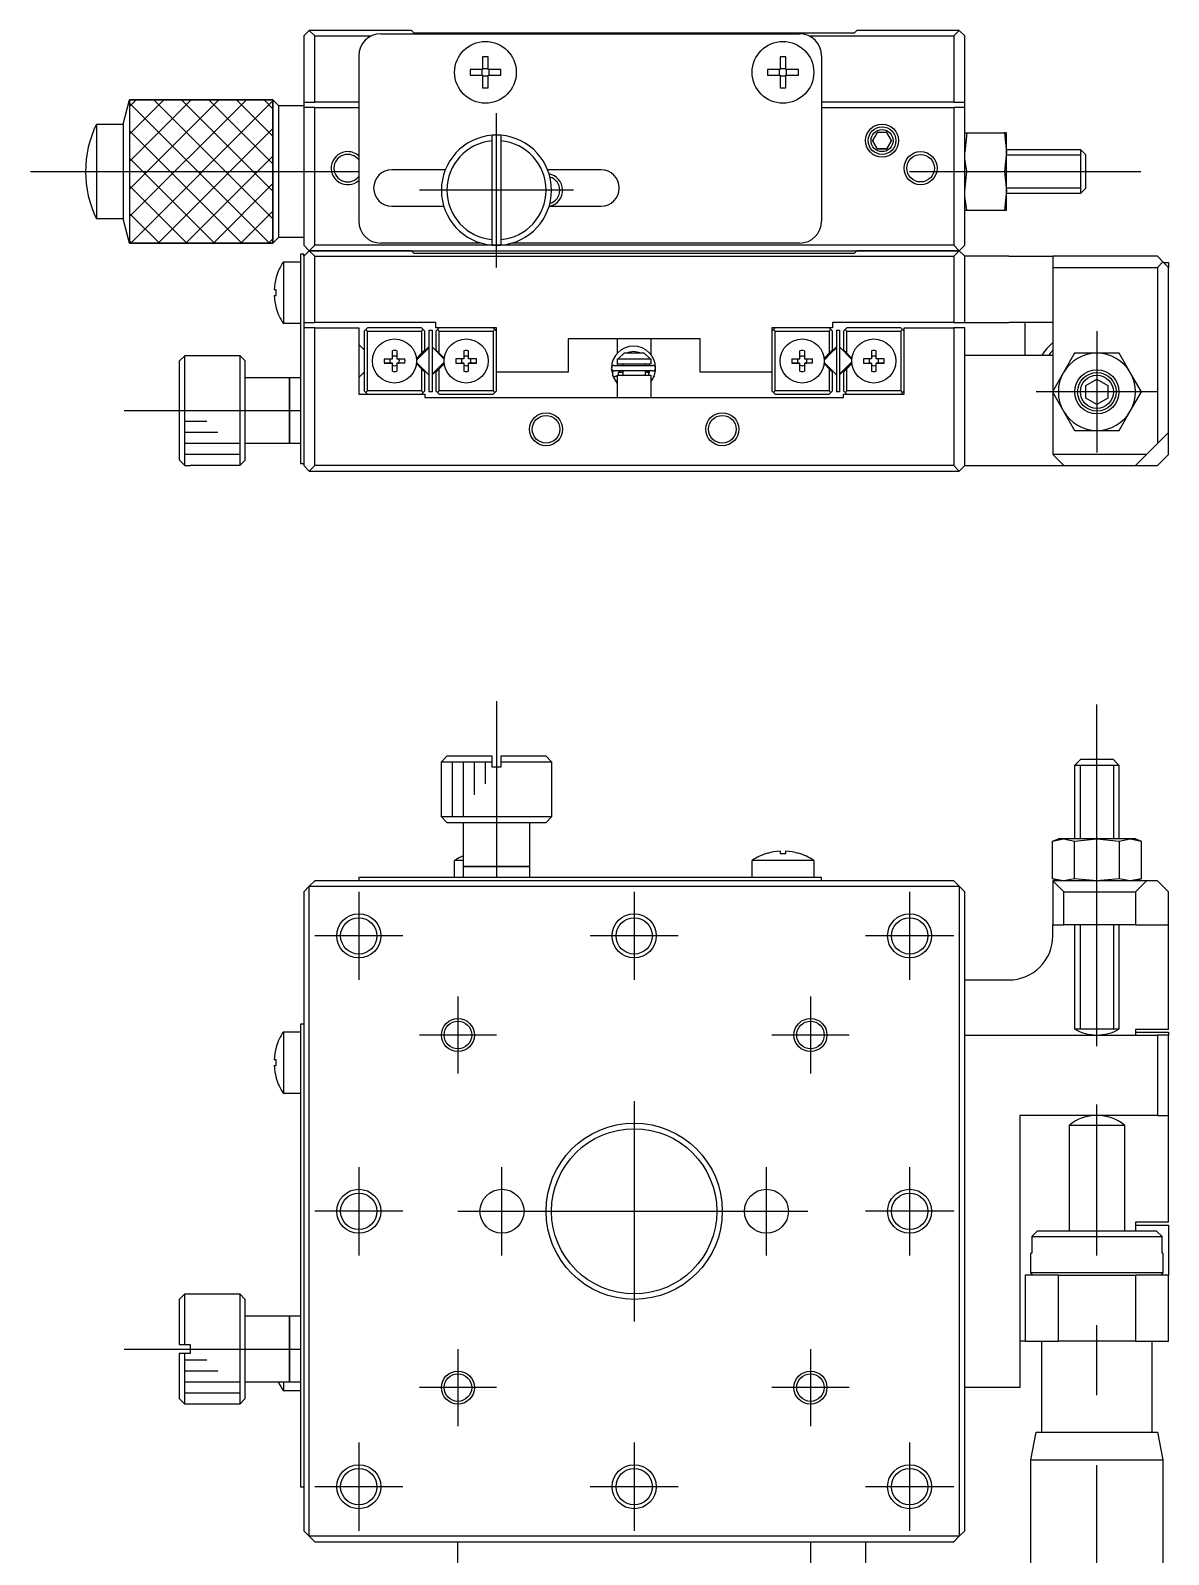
# Model space of a CAD drawing. Extents: x -82 to 276, y 10 to 246.
# Drawn here: x 102.6 to 205.9, y 107.3 to 245.6 of the extents above; entities that cross this region are included whole.
import ezdxf

# ---------------------------------------------------------------- set-up
doc = ezdxf.new("R2010")
doc.units = 0
doc.linetypes.add('CENTER', pattern=[50.8, 31.75, -6.35, 6.35, -6.35])
doc.layers.get('0').update_dxf_attribs({"linetype": 'CONTINUOUS'})
doc.layers.add('CENTER', color=1, linetype='CENTER')

msp = doc.modelspace()

# ---------------------------------------------------------------- linework, layer by layer
at = {"color": 7, "linetype": 'CONTINUOUS'}
for p, q in [((127.92, 245.62), (127.42, 245.12)), ((127.42, 245.12), (127.42, 239.12)), ((137.22, 245.62), (127.92, 245.62)), ((128.42, 245.12), (127.92, 245.62)), ((128.42, 239.12), (128.42, 245.12)), ((128.42, 245.12), (133.55, 245.12)), ((134.42, 245.32), (172.42, 245.32)), ((137.22, 245.62), (137.42, 245.42)), ((137.42, 245.42), (177.42, 245.42)), ((173.29, 245.12), (186.42, 245.12)), ((177.42, 245.42), (177.62, 245.62)), ((186.92, 245.62), (177.62, 245.62)), ((186.92, 245.62), (186.42, 245.12)), ((186.42, 245.12), (186.42, 239.12)), ((187.42, 245.12), (186.92, 245.62)), ((187.42, 239.12), (187.42, 245.12)), ((132.42, 243.32), (132.42, 228.32)), ((143.66, 243.22), (143.66, 242.08)), ((144.18, 243.22), (143.66, 243.22)), ((144.18, 242.15), (143.66, 242.15)), ((144.18, 242.08), (144.18, 243.22)), ((171.18, 243.22), (170.66, 243.22)), ((170.66, 243.22), (170.66, 242.08)), ((171.18, 242.15), (170.66, 242.15)), ((171.18, 242.08), (171.18, 243.22)), ((174.42, 243.32), (174.42, 228.32)), ((142.52, 242.08), (142.52, 241.56)), ((143.66, 242.08), (142.52, 242.08)), ((142.52, 241.56), (143.66, 241.56)), ((143.59, 242.08), (143.59, 241.56)), ((143.66, 241.56), (143.66, 240.42)), ((143.66, 241.49), (144.18, 241.49)), ((145.32, 242.08), (144.18, 242.08)), ((144.18, 241.56), (145.32, 241.56)), ((144.18, 240.42), (144.18, 241.56)), ((144.25, 241.56), (144.25, 242.08)), ((145.32, 241.56), (145.32, 242.08)), ((169.52, 242.08), (169.52, 241.56)), ((170.66, 242.08), (169.52, 242.08)), ((169.52, 241.56), (170.66, 241.56)), ((170.59, 242.08), (170.59, 241.56)), ((170.66, 241.56), (170.66, 240.42)), ((170.66, 241.49), (171.18, 241.49)), ((172.32, 242.08), (171.18, 242.08)), ((171.18, 241.56), (172.32, 241.56)), ((171.18, 240.42), (171.18, 241.56)), ((171.25, 241.56), (171.25, 242.08)), ((172.32, 241.56), (172.32, 242.08)), ((111.03, 237.12), (111.62, 239.32)), ((124.62, 239.32), (111.62, 239.32)), ((111.62, 239.32), (111.62, 226.32)), ((124.62, 239.32), (125.12, 238.82)), ((124.62, 226.32), (124.62, 239.32)), ((143.66, 240.42), (144.18, 240.42)), ((170.66, 240.42), (171.18, 240.42)), ((125.12, 238.82), (125.12, 226.82)), ((125.12, 238.82), (127.42, 238.82)), ((127.42, 239.12), (128.42, 239.12)), ((127.42, 239.12), (127.42, 238.62)), ((127.42, 238.62), (127.42, 226.12)), ((128.42, 238.62), (127.42, 238.62)), ((132.42, 239.12), (128.42, 239.12)), ((128.42, 226.12), (128.42, 238.62)), ((128.42, 238.62), (132.42, 238.62)), ((186.42, 239.12), (174.42, 239.12)), ((174.42, 238.62), (186.42, 238.62)), ((186.42, 239.12), (187.42, 239.12)), ((186.42, 238.62), (186.42, 226.12)), ((187.42, 238.62), (186.42, 238.62)), ((187.42, 238.62), (187.42, 239.12)), ((187.42, 236.32), (187.42, 238.62)), ((108.62, 237.12), (108.62, 228.52)), ((108.62, 237.12), (111.03, 237.12)), ((111.03, 237.12), (111.03, 228.52)), ((144.52, 235.6), (144.52, 236.1)), ((144.52, 226.64), (144.52, 235.6)), ((145.32, 236.1), (145.32, 235.6)), ((145.32, 235.6), (145.32, 226.64)), ((179.49, 236.37), (179.06, 235.62)), ((179.06, 235.62), (179.49, 234.87)), ((179.49, 234.87), (179.06, 235.62)), ((180.35, 236.37), (179.49, 236.37)), ((180.79, 235.62), (180.35, 236.37)), ((180.35, 234.87), (180.79, 235.62)), ((180.79, 235.62), (180.35, 234.87)), ((187.42, 236.32), (191.02, 236.32)), ((187.42, 229.32), (187.42, 236.32)), ((187.62, 236.32), (187.42, 234.57)), ((191.22, 236.32), (191.02, 236.32)), ((191.02, 236.32), (191.22, 234.57)), ((191.02, 236.32), (191.22, 234.57)), ((191.22, 234.57), (191.22, 236.32)), ((179.49, 234.87), (180.35, 234.87)), ((180.35, 234.87), (179.49, 234.87)), ((187.62, 232.82), (187.42, 233.98)), ((191.22, 234.57), (191.02, 232.82)), ((191.22, 234.82), (197.92, 234.82)), ((191.22, 231.07), (191.22, 234.57)), ((197.92, 234.82), (197.92, 230.82)), ((197.92, 234.82), (198.17, 234.57)), ((198.17, 234.57), (198.42, 234.32)), ((198.42, 231.32), (198.42, 234.32)), ((140.28, 232.97), (135.42, 232.97)), ((154.42, 232.97), (149.57, 232.97)), ((187.42, 231.07), (187.62, 232.82)), ((187.62, 232.82), (191.02, 232.82)), ((191.02, 232.82), (191.22, 231.07)), ((187.42, 230.92), (187.42, 231.07)), ((191.22, 231.07), (191.02, 229.32)), ((191.22, 229.32), (191.22, 231.07)), ((198.17, 231.07), (197.92, 230.82)), ((198.42, 231.32), (198.17, 231.07)), ((135.42, 229.67), (140.14, 229.67)), ((149.71, 229.67), (154.42, 229.67)), ((187.44, 230.55), (187.42, 230.92)), ((187.62, 229.32), (187.44, 230.55)), ((197.92, 230.82), (191.22, 230.82)), ((111.03, 228.52), (108.62, 228.52)), ((111.62, 226.32), (111.03, 228.52)), ((187.42, 229.32), (187.62, 229.32)), ((187.42, 226.12), (187.42, 229.32)), ((187.62, 229.32), (191.02, 229.32)), ((191.02, 229.32), (191.22, 229.32)), ((111.62, 226.32), (124.62, 226.32)), ((125.12, 226.82), (124.62, 226.32)), ((127.42, 226.82), (125.12, 226.82)), ((127.92, 225.62), (127.42, 226.12)), ((127.92, 225.62), (127.42, 225.12)), ((128.42, 226.12), (127.92, 225.62)), ((127.92, 225.62), (186.92, 225.62)), ((137.22, 225.62), (127.92, 225.62)), ((128.42, 225.12), (127.92, 225.62)), ((144.92, 226.12), (128.42, 226.12)), ((143.52, 226.32), (134.42, 226.32)), ((137.22, 225.62), (137.42, 225.42)), ((144.52, 226.13), (144.52, 226.64)), ((186.42, 226.12), (144.92, 226.12)), ((145.32, 226.64), (145.32, 226.13)), ((172.42, 226.32), (146.32, 226.32)), ((177.42, 225.42), (177.62, 225.62)), ((186.92, 225.62), (177.62, 225.62)), ((186.92, 225.62), (186.42, 226.12)), ((186.92, 225.62), (186.42, 225.12)), ((187.42, 226.12), (186.92, 225.62)), ((187.42, 225.12), (186.92, 225.62)), ((125.58, 224.62), (125.58, 221.82)), ((125.58, 224.62), (127.12, 224.62)), ((127.42, 225.32), (127.12, 225.32)), ((127.12, 225.32), (127.12, 223.32)), ((127.42, 225.12), (127.42, 225.32)), ((127.42, 225.12), (127.42, 219.12)), ((128.42, 225.12), (186.42, 225.12)), ((128.42, 219.12), (128.42, 225.12)), ((137.42, 225.42), (177.42, 225.42)), ((186.42, 225.12), (186.42, 219.12)), ((191.42, 225.12), (187.42, 225.12)), ((187.42, 219.12), (187.42, 225.12)), ((191.42, 225.12), (195.42, 225.12)), ((204.92, 225.12), (195.42, 225.12)), ((195.42, 225.12), (195.42, 224.12)), ((195.42, 224.12), (204.92, 224.12)), ((195.42, 224.12), (195.42, 212.89)), ((205.42, 224.62), (204.92, 225.12)), ((205.42, 224.62), (204.92, 224.12)), ((204.92, 224.12), (204.92, 208.12)), ((205.92, 224.12), (205.42, 224.62)), ((205.47, 224.57), (205.92, 224.57)), ((205.92, 224.57), (205.92, 224.12)), ((205.92, 224.57), (205.92, 224.12)), ((205.92, 209.12), (205.92, 224.12)), ((124.93, 223.22), (124.92, 223.22)), ((127.12, 223.32), (127.12, 208.32)), ((124.93, 222.08), (124.74, 222.08)), ((124.74, 221.56), (124.93, 221.56)), ((124.93, 221.56), (124.93, 222.08)), ((125.58, 221.82), (125.58, 219.02)), ((124.92, 220.42), (124.93, 220.42)), ((127.12, 219.02), (125.58, 219.02)), ((127.42, 219.12), (127.42, 218.62)), ((127.42, 219.12), (128.42, 219.12)), ((127.42, 218.62), (127.42, 206.12)), ((128.42, 218.62), (127.42, 218.62)), ((139.42, 219.12), (128.42, 219.12)), ((128.42, 218.62), (132.42, 218.62)), ((128.42, 206.12), (128.42, 218.62)), ((132.42, 218.62), (132.42, 212.62)), ((133.22, 218.62), (133.07, 218.47)), ((138.12, 218.62), (133.22, 218.62)), ((138.27, 218.47), (138.12, 218.62)), ((139.42, 218.62), (139.42, 219.12)), ((144.92, 218.62), (139.42, 218.62)), ((139.72, 218.62), (139.57, 218.47)), ((144.77, 218.47), (144.62, 218.62)), ((144.92, 214.62), (144.92, 218.62)), ((169.92, 218.62), (169.92, 214.62)), ((175.42, 218.62), (169.92, 218.62)), ((170.22, 218.62), (170.07, 218.47)), ((175.27, 218.47), (175.12, 218.62)), ((175.42, 219.12), (175.42, 218.62)), ((186.42, 219.12), (175.42, 219.12)), ((176.72, 218.62), (176.57, 218.47)), ((181.62, 218.62), (176.72, 218.62)), ((181.77, 218.47), (181.62, 218.62)), ((181.92, 218.62), (186.42, 218.62)), ((181.92, 212.62), (181.92, 218.62)), ((186.42, 219.12), (187.42, 219.12)), ((186.42, 218.62), (186.42, 206.12)), ((187.42, 218.62), (186.42, 218.62)), ((187.42, 219.12), (191.42, 219.12)), ((187.42, 206.12), (187.42, 218.62)), ((195.42, 219.12), (191.42, 219.12)), ((192.92, 216.12), (192.92, 219.12)), ((132.92, 218.32), (133.07, 218.47)), ((132.92, 218.32), (132.92, 212.92)), ((133.07, 218.47), (133.22, 218.32)), ((133.22, 218.32), (138.12, 218.32)), ((133.22, 212.92), (133.22, 218.32)), ((138.12, 218.32), (138.27, 218.47)), ((138.12, 218.32), (138.12, 216.32)), ((138.27, 218.47), (138.42, 218.32)), ((138.42, 216.62), (138.42, 218.32)), ((138.77, 218.42), (139.07, 218.42)), ((138.77, 218.42), (138.77, 212.82)), ((139.07, 218.42), (139.07, 212.82)), ((139.42, 218.32), (139.57, 218.47)), ((139.42, 218.32), (139.42, 216.62)), ((139.57, 218.47), (139.72, 218.32)), ((139.72, 218.32), (144.62, 218.32)), ((139.72, 216.32), (139.72, 218.32)), ((144.62, 218.32), (144.77, 218.47)), ((144.62, 218.32), (144.62, 212.92)), ((144.77, 218.47), (144.92, 218.32)), ((151.42, 217.62), (151.42, 214.62)), ((163.42, 217.62), (151.42, 217.62)), ((155.92, 216.35), (155.92, 217.62)), ((158.92, 217.62), (158.92, 216.22)), ((163.42, 214.62), (163.42, 217.62)), ((169.92, 218.32), (170.07, 218.47)), ((170.07, 218.47), (170.22, 218.32)), ((170.22, 218.32), (175.12, 218.32)), ((170.22, 212.92), (170.22, 218.32)), ((175.12, 218.32), (175.27, 218.47)), ((175.12, 218.32), (175.12, 216.32)), ((175.27, 218.47), (175.42, 218.32)), ((175.42, 216.62), (175.42, 218.32)), ((175.77, 218.42), (176.07, 218.42)), ((175.77, 218.42), (175.77, 212.82)), ((176.07, 218.42), (176.07, 212.82)), ((176.42, 218.32), (176.57, 218.47)), ((176.42, 218.32), (176.42, 216.62)), ((176.57, 218.47), (176.72, 218.32)), ((176.72, 218.32), (181.62, 218.32)), ((176.72, 216.32), (176.72, 218.32)), ((181.62, 218.32), (181.77, 218.47)), ((181.62, 218.32), (181.62, 212.92)), ((181.77, 218.47), (181.92, 218.32)), ((116.62, 216.1), (116.12, 215.6)), ((117.12, 216.1), (116.62, 216.1)), ((116.62, 206.13), (116.62, 216.1)), ((117.12, 216.12), (117.12, 216.1)), ((117.12, 216.12), (121.62, 216.12)), ((121.62, 216.12), (121.62, 206.12)), ((121.62, 216.12), (122.12, 215.62)), ((132.42, 217.12), (132.67, 216.87)), ((132.67, 216.87), (132.92, 216.62)), ((134.74, 215.82), (135.47, 215.82)), ((135.47, 215.82), (135.47, 216.55)), ((135.87, 216.55), (135.87, 215.82)), ((135.87, 215.82), (136.6, 215.82)), ((138.12, 216.32), (137.66, 215.86)), ((137.68, 215.8), (138.74, 216.86)), ((138.77, 216.81), (137.68, 215.72)), ((138.42, 216.62), (138.12, 216.32)), ((139.1, 216.86), (140.16, 215.8)), ((139.72, 216.32), (139.42, 216.62)), ((140.19, 215.86), (139.72, 216.32)), ((141.97, 215.82), (141.24, 215.82)), ((141.97, 216.55), (141.97, 215.82)), ((142.37, 215.82), (142.37, 216.55)), ((143.1, 215.82), (142.37, 215.82)), ((155.92, 215.82), (155.98, 215.82)), ((155.92, 215.32), (155.92, 215.82)), ((156.51, 216.32), (155.98, 215.82)), ((155.98, 215.82), (158.87, 215.82)), ((158.34, 216.32), (156.51, 216.32)), ((158.87, 215.82), (158.34, 216.32)), ((158.87, 215.82), (158.92, 215.82)), ((158.92, 215.82), (158.92, 215.32)), ((171.74, 215.82), (172.47, 215.82)), ((172.47, 215.82), (172.47, 216.55)), ((172.87, 216.55), (172.87, 215.82)), ((172.87, 215.82), (173.6, 215.82)), ((175.12, 216.32), (174.66, 215.86)), ((174.68, 215.8), (175.74, 216.86)), ((175.25, 216.29), (174.68, 215.72)), ((175.42, 216.62), (175.12, 216.32)), ((175.77, 216.81), (175.25, 216.29)), ((176.1, 216.86), (177.16, 215.8)), ((176.72, 216.32), (176.42, 216.62)), ((177.19, 215.86), (176.72, 216.32)), ((178.97, 215.82), (178.24, 215.82)), ((178.97, 216.55), (178.97, 215.82)), ((179.37, 215.82), (179.37, 216.55)), ((180.1, 215.82), (179.37, 215.82)), ((195.42, 216.12), (187.42, 216.12)), ((197.4, 216.32), (196.39, 214.57)), ((199.42, 216.32), (197.4, 216.32)), ((201.44, 216.32), (199.42, 216.32)), ((202.45, 214.57), (201.44, 216.32)), ((116.12, 215.6), (116.12, 206.64)), ((122.12, 206.62), (122.12, 215.62)), ((132.92, 214.62), (132.67, 214.37)), ((135.47, 215.42), (134.74, 215.42)), ((134.74, 215.42), (135.29, 215.42)), ((135.29, 215.42), (135.47, 215.42)), ((135.47, 214.69), (135.47, 215.42)), ((136.6, 215.42), (135.87, 215.42)), ((135.87, 215.42), (135.87, 214.69)), ((135.87, 215.42), (136.06, 215.42)), ((136.6, 215.42), (136.06, 215.42)), ((137.66, 215.38), (138.12, 214.92)), ((138.74, 214.38), (137.68, 215.44)), ((138.12, 214.92), (138.12, 212.92)), ((138.12, 214.92), (138.42, 214.62)), ((138.42, 212.92), (138.42, 214.62)), ((139.07, 214.43), (139.59, 214.95)), ((140.16, 215.44), (139.1, 214.38)), ((139.42, 214.62), (139.72, 214.92)), ((139.42, 214.62), (139.42, 212.92)), ((139.59, 214.95), (140.16, 215.51)), ((139.72, 214.92), (140.19, 215.38)), ((139.72, 212.92), (139.72, 214.92)), ((141.24, 215.42), (141.97, 215.42)), ((141.24, 215.42), (141.79, 215.42)), ((141.97, 215.42), (141.79, 215.42)), ((141.97, 215.42), (141.97, 214.69)), ((142.37, 215.42), (143.1, 215.42)), ((142.37, 214.69), (142.37, 215.42)), ((142.56, 215.42), (142.37, 215.42)), ((143.1, 215.42), (142.56, 215.42)), ((144.92, 212.92), (144.92, 214.62)), ((151.42, 214.62), (144.92, 214.62)), ((155.53, 214.17), (155.37, 214.94)), ((155.47, 214.58), (155.48, 214.61)), ((155.47, 214.54), (155.47, 214.58)), ((155.47, 214.5), (155.47, 214.54)), ((155.47, 214.46), (155.47, 214.5)), ((155.47, 214.43), (155.47, 214.46)), ((155.47, 214.39), (155.47, 214.43)), ((155.48, 214.61), (155.49, 214.65)), ((155.49, 214.65), (155.5, 214.68)), ((155.5, 214.68), (155.51, 214.72)), ((155.51, 214.72), (155.52, 214.74)), ((155.61, 215.22), (159.11, 215.22)), ((159.11, 214.72), (155.61, 214.72)), ((155.92, 215.38), (155.88, 215.22)), ((158.92, 215.32), (155.92, 215.32)), ((155.98, 214.54), (155.97, 214.53)), ((155.97, 214.53), (155.97, 214.52)), ((155.97, 214.52), (155.97, 214.5)), ((155.97, 214.5), (155.97, 214.49)), ((155.97, 214.49), (155.97, 214.48)), ((155.97, 214.48), (155.97, 214.47)), ((155.97, 214.47), (155.97, 214.45)), ((155.97, 214.45), (155.97, 214.44)), ((155.97, 214.44), (155.97, 214.43)), ((155.97, 214.43), (155.97, 214.42)), ((155.97, 214.42), (155.98, 214.41)), ((155.99, 214.56), (155.98, 214.55)), ((155.98, 214.55), (155.98, 214.54)), ((156, 214.59), (155.99, 214.58)), ((155.99, 214.58), (155.99, 214.56)), ((156.01, 214.61), (156, 214.6)), ((156, 214.6), (156, 214.59)), ((156.02, 214.62), (156.01, 214.61)), ((156.03, 214.64), (156.02, 214.63)), ((156.02, 214.63), (156.02, 214.62)), ((156.02, 214.62), (156.42, 214.62)), ((156.04, 214.64), (156.03, 214.64)), ((156.05, 214.65), (156.04, 214.64)), ((156.06, 214.66), (156.05, 214.65)), ((156.07, 214.67), (156.06, 214.66)), ((156.08, 214.68), (156.07, 214.67)), ((156.09, 214.68), (156.08, 214.68)), ((156.1, 214.69), (156.09, 214.68)), ((156.11, 214.69), (156.1, 214.69)), ((156.12, 214.7), (156.11, 214.69)), ((156.13, 214.7), (156.12, 214.7)), ((156.14, 214.71), (156.13, 214.7)), ((156.16, 214.71), (156.14, 214.71)), ((156.17, 214.71), (156.16, 214.71)), ((156.18, 214.71), (156.17, 214.71)), ((156.19, 214.72), (156.18, 214.71)), ((156.2, 214.72), (156.19, 214.72)), ((156.22, 214.72), (156.2, 214.72)), ((156.42, 215.22), (156.42, 215.32)), ((156.42, 215.22), (156.42, 215.32)), ((156.42, 214.32), (156.42, 214.72)), ((156.42, 214.62), (156.42, 214.72)), ((158.42, 215.32), (158.42, 215.22)), ((158.42, 215.32), (158.42, 215.22)), ((158.42, 214.72), (158.42, 214.32)), ((158.42, 214.72), (158.42, 214.62)), ((158.42, 214.62), (158.71, 214.62)), ((158.52, 214.72), (158.51, 214.72)), ((158.53, 214.72), (158.52, 214.72)), ((158.54, 214.71), (158.53, 214.72)), ((158.55, 214.71), (158.54, 214.71)), ((158.57, 214.71), (158.55, 214.71)), ((158.58, 214.71), (158.57, 214.71)), ((158.59, 214.7), (158.58, 214.71)), ((158.6, 214.7), (158.59, 214.7)), ((158.61, 214.7), (158.6, 214.7)), ((158.62, 214.69), (158.61, 214.7)), ((158.63, 214.69), (158.62, 214.69)), ((158.65, 214.68), (158.63, 214.69)), ((158.66, 214.67), (158.65, 214.68)), ((158.67, 214.67), (158.66, 214.67)), ((158.68, 214.66), (158.67, 214.67)), ((158.68, 214.65), (158.68, 214.66)), ((158.69, 214.64), (158.68, 214.65)), ((158.7, 214.63), (158.69, 214.64)), ((158.71, 214.62), (158.7, 214.63)), ((158.72, 214.61), (158.71, 214.62)), ((158.72, 214.32), (158.84, 214.72)), ((158.72, 214.6), (158.72, 214.61)), ((158.73, 214.59), (158.72, 214.6)), ((158.74, 214.58), (158.73, 214.59)), ((158.74, 214.57), (158.74, 214.58)), ((158.75, 214.56), (158.74, 214.57)), ((158.75, 214.55), (158.75, 214.56)), ((158.75, 214.53), (158.75, 214.55)), ((158.76, 214.52), (158.75, 214.53)), ((158.76, 214.51), (158.76, 214.52)), ((158.76, 214.5), (158.76, 214.51)), ((158.76, 214.49), (158.76, 214.5)), ((158.76, 214.47), (158.76, 214.49)), ((158.76, 214.46), (158.76, 214.47)), ((158.76, 214.45), (158.76, 214.46)), ((158.76, 214.44), (158.76, 214.45)), ((158.76, 214.42), (158.76, 214.44)), ((158.76, 214.41), (158.76, 214.42)), ((158.84, 215.22), (158.82, 215.32)), ((169.92, 214.62), (163.42, 214.62)), ((169.92, 214.62), (169.92, 212.92)), ((172.47, 215.42), (171.74, 215.42)), ((171.74, 215.42), (172.29, 215.42)), ((172.29, 215.42), (172.47, 215.42)), ((172.47, 214.69), (172.47, 215.42)), ((173.6, 215.42), (172.87, 215.42)), ((172.87, 215.42), (172.87, 214.69)), ((172.87, 215.42), (173.06, 215.42)), ((173.6, 215.42), (173.06, 215.42)), ((174.66, 215.38), (175.12, 214.92)), ((175.74, 214.38), (174.68, 215.44)), ((175.12, 214.92), (175.12, 212.92)), ((175.12, 214.92), (175.42, 214.62)), ((175.42, 212.92), (175.42, 214.62)), ((176.07, 214.43), (177.16, 215.51)), ((177.16, 215.44), (176.1, 214.38)), ((176.42, 214.62), (176.72, 214.92)), ((176.42, 214.62), (176.42, 212.92)), ((176.72, 214.92), (177.19, 215.38)), ((176.72, 212.92), (176.72, 214.92)), ((178.24, 215.42), (178.97, 215.42)), ((178.24, 215.42), (178.79, 215.42)), ((178.97, 215.42), (178.79, 215.42)), ((178.97, 215.42), (178.97, 214.69)), ((179.37, 215.42), (180.1, 215.42)), ((179.37, 214.69), (179.37, 215.42)), ((179.56, 215.42), (179.37, 215.42)), ((180.1, 215.42), (179.56, 215.42)), ((196.39, 214.57), (195.38, 212.82)), ((203.46, 212.82), (202.45, 214.57)), ((122.12, 214.12), (126.12, 214.12)), ((126.12, 214.12), (126.12, 208.12)), ((126.12, 208.12), (126.12, 214.12)), ((126.12, 214.12), (127.12, 214.12)), ((132.67, 214.37), (132.42, 214.12)), ((155.48, 214.35), (155.47, 214.39)), ((155.48, 214.32), (155.48, 214.35)), ((155.49, 214.28), (155.48, 214.32)), ((155.5, 214.25), (155.49, 214.28)), ((155.51, 214.21), (155.5, 214.25)), ((155.53, 214.18), (155.51, 214.21)), ((155.53, 214.17), (155.92, 214.31)), ((155.53, 214.18), (155.53, 214.18)), ((155.53, 214.18), (155.53, 214.18)), ((155.53, 214.18), (155.53, 214.18)), ((155.53, 214.18), (155.54, 214.17)), ((155.92, 213.58), (155.53, 214.18)), ((155.56, 214.1), (155.53, 214.17)), ((155.54, 214.17), (155.55, 214.18)), ((155.54, 214.17), (155.54, 214.17)), ((155.55, 214.18), (155.56, 214.18)), ((155.56, 214.18), (155.57, 214.18)), ((155.57, 214.18), (155.58, 214.18)), ((155.58, 214.18), (155.59, 214.19)), ((155.59, 214.19), (155.61, 214.19)), ((155.61, 214.19), (155.62, 214.19)), ((155.62, 214.19), (155.64, 214.2)), ((155.64, 214.2), (155.65, 214.2)), ((155.65, 214.2), (155.67, 214.21)), ((155.67, 214.21), (155.69, 214.22)), ((155.69, 214.22), (155.7, 214.22)), ((155.7, 214.22), (155.72, 214.23)), ((155.72, 214.23), (155.74, 214.24)), ((155.74, 214.24), (155.76, 214.24)), ((155.76, 214.24), (155.78, 214.25)), ((155.78, 214.25), (155.79, 214.26)), ((155.79, 214.26), (155.81, 214.27)), ((155.81, 214.27), (155.83, 214.28)), ((155.83, 214.28), (155.84, 214.28)), ((155.84, 214.28), (155.86, 214.29)), ((155.86, 214.29), (155.88, 214.3)), ((155.88, 214.3), (155.89, 214.31)), ((155.89, 214.31), (155.91, 214.31)), ((155.91, 214.31), (155.92, 214.32)), ((155.92, 214.31), (155.99, 214.37)), ((155.92, 214.32), (155.93, 214.33)), ((155.92, 214.32), (158.92, 214.32)), ((155.92, 212.32), (155.92, 214.32)), ((155.93, 214.33), (155.94, 214.34)), ((155.94, 214.34), (155.95, 214.34)), ((155.95, 214.34), (155.96, 214.35)), ((155.96, 214.35), (155.97, 214.35)), ((155.97, 214.35), (155.98, 214.36)), ((155.98, 214.41), (155.98, 214.39)), ((155.98, 214.39), (155.98, 214.38)), ((155.98, 214.38), (156.01, 214.32)), ((155.98, 214.38), (155.99, 214.38)), ((155.98, 214.36), (155.98, 214.37)), ((155.98, 214.37), (155.99, 214.37)), ((155.98, 214.36), (155.98, 214.36)), ((155.99, 214.37), (155.99, 214.37)), ((158.74, 214.38), (158.75, 214.39)), ((158.74, 214.37), (158.74, 214.38)), ((158.75, 214.4), (158.76, 214.41)), ((158.75, 214.39), (158.75, 214.4)), ((158.92, 214.32), (158.92, 212.32)), ((159.22, 214.22), (159.2, 214.18)), ((159.2, 214.18), (159.2, 214.18)), ((159.2, 214.18), (159.2, 214.18)), ((159.2, 214.18), (159.2, 214.18)), ((159.23, 214.24), (159.22, 214.24)), ((159.22, 214.24), (159.22, 214.23)), ((159.22, 214.23), (159.22, 214.23)), ((159.22, 214.23), (159.22, 214.23)), ((159.22, 214.23), (159.22, 214.22)), ((159.23, 214.24), (159.23, 214.24)), ((159.23, 214.24), (159.23, 214.24)), ((159.23, 214.24), (159.23, 214.24)), ((159.23, 214.24), (159.23, 214.24)), ((198.42, 213.4), (199.42, 213.97)), ((198.42, 212.24), (198.42, 213.4)), ((199.42, 213.97), (200.42, 213.4)), ((200.42, 213.4), (200.42, 212.24)), ((132.42, 212.62), (138.42, 212.62)), ((133.07, 212.77), (132.92, 212.92)), ((133.22, 212.92), (133.07, 212.77)), ((133.07, 212.77), (133.22, 212.62)), ((138.12, 212.92), (133.22, 212.92)), ((138.27, 212.77), (138.12, 212.92)), ((138.12, 212.62), (138.27, 212.77)), ((138.42, 212.92), (138.27, 212.77)), ((138.42, 212.62), (138.42, 212.32)), ((138.42, 212.32), (176.42, 212.32)), ((139.07, 212.82), (138.77, 212.82)), ((139.57, 212.77), (139.42, 212.92)), ((139.72, 212.92), (139.57, 212.77)), ((139.57, 212.77), (139.72, 212.62)), ((144.62, 212.92), (139.72, 212.92)), ((139.72, 212.62), (144.62, 212.62)), ((144.77, 212.77), (144.62, 212.92)), ((144.62, 212.62), (144.77, 212.77)), ((144.92, 212.92), (144.77, 212.77)), ((170.07, 212.77), (169.92, 212.92)), ((170.22, 212.92), (170.07, 212.77)), ((170.07, 212.77), (170.22, 212.62)), ((175.12, 212.92), (170.22, 212.92)), ((170.22, 212.62), (175.12, 212.62)), ((175.27, 212.77), (175.12, 212.92)), ((175.12, 212.62), (175.27, 212.77)), ((175.42, 212.92), (175.27, 212.77)), ((176.07, 212.82), (175.77, 212.82)), ((176.57, 212.77), (176.42, 212.92)), ((176.42, 212.62), (181.92, 212.62)), ((176.42, 212.32), (176.42, 212.62)), ((176.72, 212.92), (176.57, 212.77)), ((176.57, 212.77), (176.72, 212.62)), ((181.62, 212.92), (176.72, 212.92)), ((181.77, 212.77), (181.62, 212.92)), ((181.62, 212.62), (181.77, 212.77)), ((181.92, 212.92), (181.77, 212.77)), ((195.38, 212.82), (196.39, 211.07)), ((195.42, 212.75), (195.42, 207.12)), ((199.42, 211.66), (198.42, 212.24)), ((200.42, 212.24), (199.42, 211.66)), ((202.45, 211.07), (203.46, 212.82)), ((196.39, 211.07), (197.4, 209.32)), ((201.44, 209.32), (202.45, 211.07)), ((197.4, 209.32), (199.42, 209.32)), ((199.42, 209.32), (201.44, 209.32)), ((204.92, 208.12), (205.92, 209.12)), ((205.92, 207.12), (205.92, 209.12)), ((126.12, 208.12), (122.12, 208.12)), ((127.12, 208.12), (126.12, 208.12)), ((127.12, 208.32), (127.12, 206.32)), ((204.92, 208.12), (203.92, 207.12)), ((116.12, 206.64), (116.62, 206.13)), ((116.62, 206.13), (117.12, 206.13)), ((117.12, 206.13), (117.12, 206.12)), ((121.62, 206.12), (117.12, 206.12)), ((122.12, 206.62), (121.62, 206.12)), ((127.12, 206.32), (127.42, 206.32)), ((127.92, 205.62), (127.42, 206.12)), ((128.42, 206.12), (127.92, 205.62)), ((186.42, 206.12), (128.42, 206.12)), ((186.92, 205.62), (186.42, 206.12)), ((187.42, 206.12), (186.92, 205.62)), ((187.42, 206.12), (196.42, 206.12)), ((203.92, 207.12), (195.42, 207.12)), ((195.42, 207.12), (196.42, 206.12)), ((196.42, 206.12), (202.92, 206.12)), ((202.92, 206.12), (203.92, 207.12)), ((202.92, 206.12), (204.92, 206.12)), ((205.92, 207.12), (204.92, 206.12)), ((127.92, 205.62), (186.92, 205.62)), ((139.92, 179.24), (140.42, 179.74)), ((139.92, 179.24), (144.52, 179.24)), ((139.92, 174.24), (139.92, 179.24)), ((144.52, 179.74), (140.42, 179.74)), ((144.52, 179.24), (144.52, 179.74)), ((144.52, 178.74), (144.52, 179.24)), ((145.32, 178.74), (144.52, 178.74)), ((149.42, 179.74), (145.32, 179.74)), ((145.32, 179.74), (145.32, 179.24)), ((145.32, 179.24), (149.92, 179.24)), ((145.32, 179.24), (145.32, 178.74)), ((149.42, 179.74), (149.92, 179.24)), ((149.92, 179.24), (149.92, 174.24)), ((197.42, 178.94), (197.67, 179.19)), ((197.42, 178.94), (201.42, 178.94)), ((197.42, 172.24), (197.42, 178.94)), ((197.67, 179.19), (197.92, 179.44)), ((200.92, 179.44), (197.92, 179.44)), ((200.92, 179.44), (201.17, 179.19)), ((201.17, 179.19), (201.42, 178.94)), ((201.42, 178.94), (201.42, 172.24)), ((149.92, 174.24), (139.92, 174.24)), ((140.42, 173.74), (139.92, 174.24)), ((140.42, 173.74), (149.42, 173.74)), ((141.92, 169.74), (141.92, 173.74)), ((147.92, 173.74), (147.92, 169.74)), ((149.92, 174.24), (149.42, 173.74)), ((195.38, 172.04), (196.39, 172.24)), ((195.38, 172.04), (195.92, 172.24)), ((195.38, 168.63), (195.38, 172.04)), ((196.39, 172.24), (195.92, 172.24)), ((199.42, 172.24), (196.39, 172.24)), ((196.39, 172.24), (197.4, 172.04)), ((197.4, 172.04), (199.42, 172.24)), ((197.4, 168.63), (197.4, 172.04)), ((199.42, 172.24), (201.44, 172.04)), ((202.45, 172.24), (199.42, 172.24)), ((201.44, 172.04), (202.45, 172.24)), ((201.44, 172.04), (201.44, 168.63)), ((202.45, 172.24), (203.46, 172.04)), ((202.92, 172.24), (202.45, 172.24)), ((202.92, 172.24), (203.46, 172.04)), ((203.46, 168.63), (203.46, 172.04)), ((141.92, 170.28), (141.12, 170.28)), ((141.12, 168.74), (141.12, 170.28)), ((173.72, 170.28), (168.12, 170.28)), ((168.12, 168.74), (168.12, 170.28)), ((169.52, 170.94), (169.52, 170.93)), ((170.66, 171.12), (170.66, 170.93)), ((170.66, 170.93), (171.18, 170.93)), ((171.18, 170.93), (171.18, 171.12)), ((172.32, 170.93), (172.32, 170.94)), ((173.72, 170.28), (173.72, 168.74)), ((144.92, 169.74), (141.92, 169.74)), ((141.92, 169.74), (144.92, 169.74)), ((141.92, 168.74), (141.92, 169.74)), ((147.92, 169.74), (144.92, 169.74)), ((144.92, 169.74), (147.92, 169.74)), ((147.92, 169.74), (147.92, 168.74)), ((127.92, 167.94), (127.42, 167.44)), ((127.42, 167.44), (127.42, 109.44)), ((128.42, 168.44), (127.92, 167.94)), ((127.92, 167.94), (186.92, 167.94)), ((127.92, 108.94), (127.92, 167.94)), ((186.42, 168.44), (128.42, 168.44)), ((132.42, 168.74), (132.42, 168.44)), ((134.42, 168.74), (132.42, 168.74)), ((172.42, 168.74), (134.42, 168.74)), ((174.42, 168.74), (172.42, 168.74)), ((174.42, 168.44), (174.42, 168.74)), ((186.92, 167.94), (186.42, 168.44)), ((187.42, 167.44), (186.92, 167.94)), ((186.92, 167.94), (186.92, 108.94)), ((187.42, 109.44), (187.42, 167.44)), ((196.39, 168.44), (195.38, 168.63)), ((195.92, 168.44), (195.38, 168.63)), ((203.92, 168.44), (195.42, 168.44)), ((195.42, 168.44), (196.42, 167.44)), ((195.42, 168.44), (195.42, 164.44)), ((197.4, 168.63), (196.39, 168.44)), ((196.42, 167.44), (202.92, 167.44)), ((196.42, 164.44), (196.42, 167.44)), ((199.42, 168.44), (197.4, 168.63)), ((201.44, 168.63), (199.42, 168.44)), ((202.45, 168.44), (201.44, 168.63)), ((203.46, 168.63), (202.45, 168.44)), ((203.46, 168.63), (202.92, 168.44)), ((202.92, 167.44), (203.92, 168.44)), ((202.92, 167.44), (202.92, 164.44)), ((204.92, 168.44), (203.92, 168.44)), ((204.92, 168.44), (205.92, 167.44)), ((205.92, 164.44), (205.92, 167.44)), ((195.42, 164.44), (196.42, 164.44)), ((195.42, 163.44), (195.42, 164.44)), ((202.92, 164.44), (196.42, 164.44)), ((197.42, 154.97), (197.42, 164.44)), ((201.42, 164.44), (201.42, 154.97)), ((202.92, 164.44), (205.92, 164.44)), ((205.92, 154.94), (205.92, 164.44)), ((187.42, 159.44), (191.42, 159.44)), ((127.42, 155.44), (127.12, 155.44)), ((127.12, 155.44), (127.12, 153.44)), ((201.42, 154.97), (197.42, 154.97)), ((201.42, 154.97), (197.42, 154.97)), ((205.92, 154.94), (202.92, 154.94)), ((202.92, 154.94), (202.92, 154.44)), ((125.58, 154.74), (125.58, 149.14)), ((125.58, 154.74), (127.12, 154.74)), ((187.42, 154.44), (204.92, 154.44)), ((202.92, 154.69), (205.92, 154.69)), ((205.92, 154.44), (204.92, 154.44)), ((204.92, 154.44), (204.92, 147.14)), ((205.92, 154.69), (205.92, 154.44)), ((205.92, 147.14), (205.92, 154.44)), ((124.93, 152.2), (124.74, 152.2)), ((124.93, 153.34), (124.92, 153.34)), ((124.93, 151.68), (124.93, 152.2)), ((127.12, 153.44), (127.12, 115.44)), ((124.74, 151.68), (124.93, 151.68)), ((124.92, 150.53), (124.93, 150.54)), ((127.12, 149.14), (125.58, 149.14)), ((192.42, 147.14), (192.42, 122.44)), ((204.92, 147.14), (192.42, 147.14)), ((204.92, 147.14), (205.92, 147.14)), ((205.92, 137.44), (205.92, 147.14)), ((196.92, 146.26), (201.92, 146.26)), ((196.92, 136.64), (196.92, 146.26)), ((201.92, 146.26), (201.92, 136.64)), ((205.92, 137.44), (202.92, 137.44)), ((202.92, 137.44), (202.92, 136.64)), ((202.92, 137.19), (205.92, 137.19)), ((205.92, 137.19), (205.92, 134.44)), ((194.01, 136.64), (193.51, 136.14)), ((193.51, 136.14), (205.34, 136.14)), ((193.51, 136.14), (193.51, 134.64)), ((204.83, 136.64), (194.01, 136.64)), ((194.78, 136.64), (194.01, 136.64)), ((204.83, 136.64), (204.07, 136.64)), ((205.34, 136.14), (204.83, 136.64)), ((205.34, 134.64), (205.34, 136.14)), ((193.51, 134.64), (193.42, 134.64)), ((193.51, 134.64), (193.42, 134.64)), ((193.42, 132.84), (193.42, 134.64)), ((205.42, 134.64), (205.34, 134.64)), ((205.42, 134.64), (205.34, 134.64)), ((205.42, 134.64), (205.42, 132.84)), ((205.92, 134.44), (205.92, 132.64)), ((205.42, 132.84), (193.42, 132.84)), ((193.62, 132.64), (193.42, 132.84)), ((205.42, 132.84), (205.22, 132.64)), ((192.92, 132.64), (192.92, 126.64)), ((195.92, 132.64), (192.92, 132.64)), ((195.92, 126.64), (195.92, 132.64)), ((195.92, 132.64), (202.92, 132.64)), ((202.92, 132.64), (202.92, 126.64)), ((204.17, 132.64), (202.92, 132.64)), ((205.92, 132.64), (204.17, 132.64)), ((205.92, 126.64), (205.92, 132.64)), ((116.12, 130.44), (116.62, 130.94)), ((116.12, 130.44), (116.12, 126.34)), ((116.62, 126.34), (116.62, 130.94)), ((116.62, 130.94), (121.62, 130.94)), ((121.62, 130.94), (121.62, 120.94)), ((121.62, 130.94), (122.12, 130.44)), ((122.12, 121.44), (122.12, 130.44)), ((122.12, 128.94), (126.12, 128.94)), ((126.12, 128.94), (126.12, 125.94)), ((126.12, 125.94), (126.12, 128.94)), ((126.12, 128.94), (127.12, 128.94)), ((116.12, 126.34), (116.62, 126.34)), ((116.62, 126.34), (117.12, 126.34)), ((117.12, 126.34), (117.12, 125.54)), ((126.12, 125.94), (126.12, 122.94)), ((126.12, 122.94), (126.12, 125.94)), ((192.92, 126.64), (192.42, 126.64)), ((192.92, 126.64), (195.92, 126.64)), ((194.42, 118.39), (194.42, 126.64)), ((202.92, 126.64), (195.92, 126.64)), ((202.92, 126.64), (205.92, 126.64)), ((204.42, 126.64), (204.42, 118.39)), ((116.12, 125.54), (116.12, 121.44)), ((116.62, 125.54), (116.12, 125.54)), ((116.62, 120.94), (116.62, 125.54)), ((117.12, 125.54), (116.62, 125.54)), ((126.12, 122.94), (122.12, 122.94)), ((125.58, 122.94), (125.58, 122.14)), ((127.12, 122.14), (125.58, 122.14)), ((127.12, 122.94), (126.12, 122.94)), ((192.42, 122.44), (187.42, 122.44)), ((116.62, 120.94), (116.12, 121.44)), ((121.62, 120.94), (116.62, 120.94)), ((122.12, 121.44), (121.62, 120.94)), ((193.42, 115.89), (193.92, 118.39)), ((193.92, 118.39), (204.92, 118.39)), ((204.92, 118.39), (205.42, 115.89)), ((127.12, 115.44), (127.12, 113.44)), ((193.42, 115.89), (205.42, 115.89)), ((193.42, 106.14), (193.42, 115.89)), ((205.42, 115.89), (205.42, 106.14)), ((127.12, 113.44), (127.42, 113.44)), ((127.42, 109.44), (127.92, 108.94)), ((186.92, 108.94), (187.42, 109.44)), ((186.92, 108.94), (127.92, 108.94)), ((127.92, 108.94), (128.42, 108.44)), ((128.42, 108.44), (141.42, 108.44)), ((141.42, 108.44), (173.42, 108.44)), ((141.42, 103.44), (141.42, 108.44)), ((141.42, 108.44), (173.42, 108.44)), ((173.42, 108.44), (173.42, 90.94)), ((173.42, 108.44), (186.42, 108.44)), ((178.42, 108.44), (178.42, 104.44)), ((186.42, 108.44), (186.92, 108.94))]:
    msp.add_line(p, q, dxfattribs=at)
at = {"color": 3, "linetype": 'CONTINUOUS'}
for p, q in [((111.62, 239.32), (111.62, 226.32)), ((111.62, 239.32), (124.62, 239.32)), ((122.22, 239.32), (111.62, 228.72)), ((119.72, 239.32), (111.62, 231.22)), ((117.22, 239.32), (111.62, 233.72)), ((114.72, 239.32), (111.62, 236.22)), ((112.22, 239.32), (111.62, 238.72)), ((124.62, 228.52), (113.82, 239.32)), ((124.62, 231.02), (116.32, 239.32)), ((124.62, 233.52), (118.82, 239.32)), ((124.62, 236.02), (121.32, 239.32)), ((124.62, 238.52), (123.82, 239.32)), ((124.62, 239.32), (124.62, 226.32)), ((124.32, 226.32), (111.62, 239.02)), ((124.62, 239.22), (111.72, 226.32)), ((124.62, 236.72), (114.22, 226.32)), ((121.82, 226.32), (111.62, 236.52)), ((119.32, 226.32), (111.62, 234.02)), ((124.62, 234.22), (116.72, 226.32)), ((191.22, 234.32), (197.92, 234.32)), ((116.82, 226.32), (111.62, 231.52)), ((124.62, 231.72), (119.22, 226.32)), ((197.92, 231.32), (191.22, 231.32)), ((114.32, 226.32), (111.62, 229.02)), ((124.62, 229.22), (121.72, 226.32)), ((111.82, 226.32), (111.62, 226.52)), ((124.62, 226.32), (111.62, 226.32)), ((124.62, 226.72), (124.22, 226.32)), ((118.62, 210.12), (116.62, 210.12)), ((119.62, 209.12), (116.62, 209.12)), ((121.62, 208.12), (116.62, 208.12)), ((121.62, 207.12), (116.62, 207.12)), ((140.92, 174.24), (140.92, 179.24)), ((141.92, 174.24), (141.92, 179.24)), ((142.92, 176.24), (142.92, 179.24)), ((143.92, 177.24), (143.92, 179.24)), ((197.92, 172.24), (197.92, 178.94)), ((200.92, 178.94), (200.92, 172.24)), ((197.92, 154.97), (197.92, 164.44)), ((200.92, 164.44), (200.92, 154.97)), ((118.62, 124.94), (116.62, 124.94)), ((119.62, 123.94), (116.62, 123.94)), ((121.62, 122.94), (116.62, 122.94)), ((121.62, 121.94), (116.62, 121.94))]:
    msp.add_line(p, q, dxfattribs=at)
at = {"color": 7, "linetype": 'CONTINUOUS'}
for centre, radius in [((143.92, 241.82), 2.8), ((170.92, 241.82), 2.8), ((179.92, 235.62), 1.25), ((179.92, 235.62), 1), ((183.42, 233.12), 1.25), ((135.67, 215.62), 2), ((142.17, 215.62), 2), ((172.67, 215.62), 2), ((179.17, 215.62), 2), ((199.42, 212.82), 2), ((199.42, 212.82), 1.5), ((149.42, 209.42), 1.25), ((165.42, 209.42), 1.25), ((132.42, 163.44), 1.65), ((157.42, 163.44), 1.65), ((182.42, 163.44), 1.65), ((141.42, 154.44), 1.25), ((173.42, 154.44), 1.25), ((157.42, 138.44), 7.5), ((132.42, 138.44), 1.65), ((145.42, 138.44), 2), ((169.42, 138.44), 2), ((182.42, 138.44), 1.65), ((141.42, 122.44), 1.25), ((173.42, 122.44), 1.25), ((132.42, 113.44), 1.65), ((157.42, 113.44), 1.65), ((182.42, 113.44), 1.65)]:
    msp.add_circle(centre, radius, dxfattribs=at)
at = {"color": 3, "linetype": 'CONTINUOUS'}
for centre, radius in [((179.92, 235.62), 1.5), ((183.42, 233.12), 1.5), ((199.42, 212.82), 1.75), ((149.42, 209.42), 1.5), ((165.42, 209.42), 1.5), ((132.42, 163.44), 2), ((157.42, 163.44), 2), ((182.42, 163.44), 2), ((141.42, 154.44), 1.5), ((173.42, 154.44), 1.5), ((157.42, 138.44), 8), ((132.42, 138.44), 2), ((182.42, 138.44), 2), ((141.42, 122.44), 1.5), ((173.42, 122.44), 1.5), ((132.42, 113.44), 2), ((157.42, 113.44), 2), ((182.42, 113.44), 2)]:
    msp.add_circle(centre, radius, dxfattribs=at)
at = {"color": 7, "linetype": 'CONTINUOUS'}
for centre, radius, start, end in [((134.42, 243.32), 2, 90, 180), ((172.42, 243.32), 2, 0, 90), ((117.37, 232.82), 9.75, 153.8162, 206.1838), ((144.92, 231.12), 5, 94.5886, 265.4114), ((144.92, 231.12), 4.5, 95.0997, 264.9003), ((144.92, 231.12), 5, 85.4114, 94.5886), ((144.92, 231.12), 5, 274.5886, 85.4114), ((144.92, 231.12), 4.5, 275.0997, 84.9003), ((131.42, 233.12), 1.25, 36.8699, 323.1301), ((135.42, 231.32), 1.65, 90, 270), ((154.42, 231.32), 1.65, 270, 90), ((149.42, 231.12), 1.25, 0, 73.5407), ((149.42, 231.12), 1.25, 286.4593, 0), ((134.42, 228.32), 2, 180, 270), ((172.42, 228.32), 2, 270, 0), ((144.92, 231.12), 5, 265.4114, 274.5886), ((129.72, 221.82), 5, 145.9442, 163.7142), ((129.72, 221.82), 4.99, 163.7274, 177.0152), ((129.72, 221.82), 4.99, 182.9848, 196.2726), ((129.72, 221.82), 5, 196.2858, 214.0558), ((199.42, 212.82), 6, 131.8103, 146.633), ((135.67, 215.62), 0.95, 167.8468, 192.1532), ((135.67, 215.62), 0.435, 152.6335, 207.3665), ((135.67, 215.62), 0.95, 77.8468, 102.1532), ((135.67, 215.62), 0.435, 62.6335, 117.3665), ((135.67, 215.62), 0.435, 332.6335, 27.3665), ((135.67, 215.62), 0.95, 347.8468, 12.1532), ((138.89, 216.71), 0.2, 124.9753, 135), ((138.96, 216.71), 0.2, 45, 55.0247), ((142.17, 215.62), 0.95, 167.8468, 192.1532), ((142.17, 215.62), 0.435, 152.6335, 207.3665), ((142.17, 215.62), 0.95, 77.8468, 102.1532), ((142.17, 215.62), 0.435, 62.6335, 117.3665), ((142.17, 215.62), 0.435, 332.6335, 27.3665), ((142.17, 215.62), 0.95, 347.8468, 12.1532), ((157.36, 214.97), 2, 0.7983, 179.1507), ((157.36, 214.97), 1.5, 64.3052, 115.6895), ((172.67, 215.62), 0.95, 167.8468, 192.1532), ((172.67, 215.62), 0.435, 152.6335, 207.3665), ((172.67, 215.62), 0.95, 77.8468, 102.1532), ((172.67, 215.62), 0.435, 62.6335, 117.3665), ((172.67, 215.62), 0.435, 332.6335, 27.3665), ((172.67, 215.62), 0.95, 347.8468, 12.1532), ((175.89, 216.71), 0.2, 124.9753, 135), ((175.96, 216.71), 0.2, 45, 55.0247), ((179.17, 215.62), 0.95, 167.8468, 192.1532), ((179.17, 215.62), 0.435, 152.6335, 207.3665), ((179.17, 215.62), 0.95, 77.8468, 102.1532), ((179.17, 215.62), 0.435, 62.6335, 117.3665), ((179.17, 215.62), 0.435, 332.6335, 27.3665), ((179.17, 215.62), 0.95, 347.8468, 12.1532), ((199.42, 212.82), 5.5, 136.6582, 143.1301), ((199.42, 212.82), 3.5, 90, 150), ((199.42, 212.82), 3.5, 30, 90), ((135.67, 215.62), 0.435, 242.6335, 297.3665), ((135.67, 215.62), 0.95, 257.8468, 282.1532), ((137.83, 215.65), 0.2, 135, 143.142), ((137.83, 215.58), 0.2, 135, 141.2612), ((137.83, 215.58), 0.2, 216.858, 225), ((140.02, 215.65), 0.2, 36.858, 45), ((140.02, 215.65), 0.2, 315, 321.2612), ((140.02, 215.58), 0.2, 315, 323.142), ((142.17, 215.62), 0.435, 242.6335, 297.3665), ((142.17, 215.62), 0.95, 257.8468, 282.1532), ((155.61, 214.97), 0.25, 90, 270), ((157.36, 214.97), 2, 321.2415, 359.057), ((159.11, 214.97), 0.25, 270, 90), ((172.67, 215.62), 0.435, 242.6335, 297.3665), ((172.67, 215.62), 0.95, 257.8468, 282.1532), ((174.83, 215.65), 0.2, 135, 143.142), ((174.83, 215.58), 0.2, 135, 141.2612), ((174.83, 215.58), 0.2, 216.858, 225), ((177.02, 215.65), 0.2, 36.858, 45), ((177.02, 215.65), 0.2, 315, 321.2612), ((177.02, 215.58), 0.2, 315, 323.142), ((179.17, 215.62), 0.435, 242.6335, 297.3665), ((179.17, 215.62), 0.95, 257.8468, 282.1532), ((199.42, 212.82), 3.5, 150, 210), ((199.42, 212.82), 3.5, 330, 30), ((138.89, 214.52), 0.2, 225, 235.0247), ((138.96, 214.52), 0.2, 304.9753, 315), ((175.89, 214.52), 0.2, 225, 235.0247), ((175.96, 214.52), 0.2, 304.9753, 315), ((199.42, 212.82), 3.5, 210, 270), ((199.42, 212.82), 3.5, 270, 330), ((143.92, 166.14), 5, 113.5782, 124.0558), ((170.92, 166.14), 5, 106.2858, 124.0558), ((170.92, 166.14), 4.99, 92.9848, 106.2726), ((170.92, 166.14), 4.99, 73.7274, 87.0152), ((170.92, 166.14), 5, 55.9442, 73.7142), ((191.42, 163.44), 4, 270, 0), ((199.42, 158.44), 4, 240, 270), ((199.42, 158.44), 4, 270, 300), ((129.72, 151.94), 5, 145.9442, 163.7142), ((129.72, 151.94), 4.99, 163.7274, 177.0152), ((129.72, 151.94), 4.99, 182.9848, 196.2726), ((129.72, 151.94), 5, 196.2858, 214.0558), ((199.42, 143.14), 4, 90, 128.6822), ((199.42, 143.14), 4, 51.3178, 90), ((129.72, 124.94), 5, 203.5782, 214.0558)]:
    msp.add_arc(centre, radius, start, end, dxfattribs=at)
at = {"color": 3, "linetype": 'CONTINUOUS'}
for centre, start, end in [((131.42, 233.12), 90, 311.8103), ((131.42, 233.12), 48.1897, 90), ((149.42, 231.12), 284.8351, 79.3281)]:
    msp.add_arc(centre, 1.5, start, end, dxfattribs=at)
at = {"layer": 'CENTER', "color": 1, "linetype": 'CENTER'}
for p, q in [((144.92, 224.12), (144.92, 238.12)), ((102.62, 232.82), (132.42, 232.82)), ((182.42, 232.82), (203.42, 232.82)), ((151.92, 231.12), (137.92, 231.12)), ((199.42, 218.32), (199.42, 207.32)), ((204.92, 212.82), (193.92, 212.82)), ((111.12, 211.12), (127.12, 211.12)), ((144.92, 184.74), (144.92, 168.74)), ((199.42, 153.44), (199.42, 184.44)), ((132.42, 167.44), (132.42, 159.44)), ((157.42, 167.44), (157.42, 159.44)), ((182.42, 167.44), (182.42, 159.44)), ((136.42, 163.44), (128.42, 163.44)), ((161.42, 163.44), (153.42, 163.44)), ((186.42, 163.44), (178.42, 163.44)), ((141.42, 157.94), (141.42, 150.94)), ((173.42, 157.94), (173.42, 150.94)), ((144.92, 154.44), (137.92, 154.44)), ((176.92, 154.44), (169.92, 154.44)), ((157.42, 148.44), (157.42, 128.44)), ((199.42, 83.64), (199.42, 148.14)), ((132.42, 142.44), (132.42, 134.44)), ((145.42, 134.44), (145.42, 142.44)), ((169.42, 134.44), (169.42, 142.44)), ((182.42, 142.44), (182.42, 134.44)), ((136.42, 138.44), (128.42, 138.44)), ((141.42, 138.44), (173.42, 138.44)), ((186.42, 138.44), (178.42, 138.44)), ((111.12, 125.94), (127.12, 125.94)), ((141.42, 125.94), (141.42, 118.94)), ((173.42, 125.94), (173.42, 118.94)), ((144.92, 122.44), (137.92, 122.44)), ((176.92, 122.44), (169.92, 122.44)), ((132.42, 117.44), (132.42, 109.44)), ((157.42, 117.44), (157.42, 109.44)), ((182.42, 117.44), (182.42, 109.44)), ((136.42, 113.44), (128.42, 113.44)), ((161.42, 113.44), (153.42, 113.44)), ((186.42, 113.44), (178.42, 113.44))]:
    msp.add_line(p, q, dxfattribs=at)

doc.saveas('drawing.dxf')
